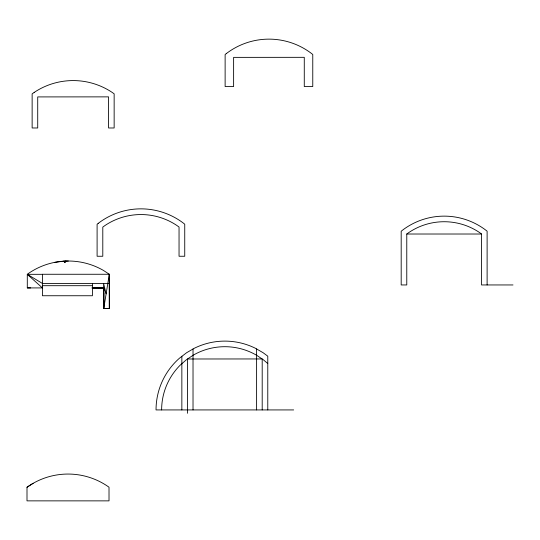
<?xml version="1.0" encoding="UTF-8"?>
<svg xmlns="http://www.w3.org/2000/svg" width="540" height="540" viewBox="0 0 540 540"><rect width="100%" height="100%" fill="white"/><g stroke="black" fill="none" stroke-linecap="round" stroke-linejoin="round"><path stroke-width="0.81" d="M103.734 287.408L103.741 308.428L109.33 308.428L109.309 274.266L42.424 274.266L42.424 287.921L27.297 287.921L27.297 274.32L29.342 272.849A70.193 70.193 0 0 1 103.437 270.425L109.309 274.266L109.33 308.428L103.748 308.435L103.579 283.453L106.117 293.861L103.579 287.915L92.408 287.928L99.11 287.921L99.11 287.476M100.163 287.921L100.163 287.476M101.156 287.921L101.081 287.489M91.847 287.915L103.579 287.921L103.579 287.476M105.975 308.428L103.748 308.435L103.95 292.721M54.648 262.373L63.754 261.171L64.847 262.541L64.901 261.131M65.401 261.88L65.516 261.11M103.748 308.435L109.309 274.266M64.847 262.541L66.049 261.097M487.114 284.951L487.114 231.208L486.074 230.357A68.816 68.816 0 0 0 402.293 230.357L401.186 231.262L401.186 284.951L406.775 284.951L406.775 234.016L409.057 232.382A63.227 63.227 0 0 1 479.311 232.382L481.525 233.969L481.525 284.951L513 284.951M27 487.262A70.376 70.376 0 0 1 109.013 487.208L109.019 500.864L27 500.864L27 487.262L33.136 483.32M63.754 261.171L68.344 261.023M406.775 234.016L481.525 234.016M42.424 287.921L27.297 274.32L42.424 274.32M109.309 283.453L42.424 283.453L27.297 274.32M92.408 285.694L42.424 285.694L42.424 295.745L92.408 295.745L92.408 283.459M27.297 287.921L30.652 287.915M293.666 409.928L156.04 409.928A68.816 68.816 0 0 1 179.482 358.189L186.624 352.708L194.42 348.206A68.816 68.816 0 0 1 255.292 348.206L263.088 352.708L267.779 356.184L267.779 409.928M99.11 287.921L103.579 287.928M267.779 363.548L263.344 359.768L256.466 355.171A63.227 63.227 0 0 0 193.239 355.171L186.361 359.768L180.144 365.215A63.227 63.227 0 0 0 161.629 409.928M262.197 409.928L262.197 358.945L187.441 358.992L187.441 413.282M256.608 348.914L256.608 409.928M193.023 348.955L193.023 409.928M181.852 356.238L181.852 409.928M226.253 53.642L225.126 54.567L225.126 86.542L233.618 86.542L233.618 57.375L304.276 57.328L304.276 86.542L312.768 86.542L312.768 54.506L311.715 53.642A70.193 70.193 0 0 0 226.253 53.642M98.226 223.357L97.099 224.289L97.099 256.257L102.796 256.257L102.796 227.097L105.125 225.423A64.49 64.49 0 0 1 176.789 225.423L179.044 227.043L179.044 256.257L184.741 256.257L184.741 224.228L183.688 223.357A70.193 70.193 0 0 0 98.226 223.357M34.182 92.408L32.137 93.872L32.137 127.98L37.719 127.98L37.719 96.917L108.567 96.869L108.567 127.98L114.149 127.98L114.149 93.818L112.172 92.408A70.193 70.193 0 0 0 34.182 92.408"/></g></svg>
